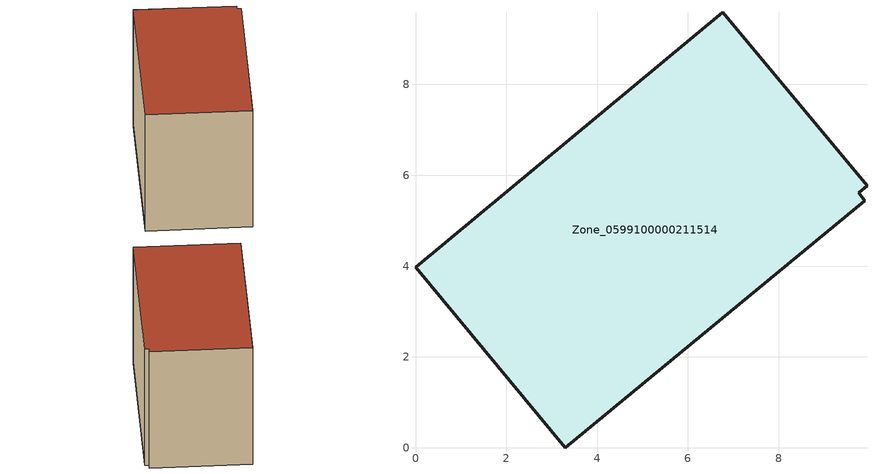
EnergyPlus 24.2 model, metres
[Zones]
Zone_0599100000211514
 floor ground (C_G): 9.94,5.77 9.76,5.62 9.89,5.44 3.3,0 0,3.97 6.77,9.59 z0
 wall outside (C_F): 9.94,5.77 6.77,9.59 0,3.97 3.3,0 9.89,5.44 9.76,5.62 9.94,5.77 z0:6.83
 roof outside (C_R): 9.76,5.62 9.94,5.77 6.77,9.59 0,3.97 3.3,0 9.89,5.44 z6.83
[BUILDING]
Pand.0599100000211514: North Axis=0; Terrain=City; Loads Convergence Tolerance Value=0.04; Temperature Convergence Tolerance Value=0.4; Solar Distribution=FullExterior; Maximum Number of Warmup Days=25; Minimum Number of Warmup Days=1
[Site:Location]
Rotterdam.The.Hague.AP_ZH_NLD Design_Conditions: Latitude=51.96; Longitude=4.45; Time Zone=1; Elevation=-4.5
[SITE:GROUNDTEMPERATURE:BUILDINGSURFACE]
18, 18, 18, 18, 18, 18, 18, 18, 18, 18, 18, 18
[MATERIAL] Thermal Absorptance=0.9; Solar Absorptance=0.7; Visible Absorptance=0.7
Name | Roughness | Thickness | Conductivity | Density | Specific Heat
G.TI.1946 | MediumSmooth | 0.15 | 1 | 540 | 1210
F.TI.1946 | Rough | 0.3 | 0.857143 | 1920 | 840
R.TI.1946 | MediumRough | 0.2 | 0.1 | 1500 | 1000
[CONSTRUCTION]
C_G: G.TI.1946
C_F: F.TI.1946
C_R: R.TI.1946
[ZONE]
Zone_0599100000211514: Type=1; Multiplier=1; Ceiling Height=Autocalculate; Volume=Autocalculate; Floor Area=autocalculate; Part of Total Floor Area=Yes
[ZONEINFILTRATION:DESIGNFLOWRATE]
Infil_Zone_0599100000211514: Zone or ZoneList or Space or SpaceList=Zone_0599100000211514; Schedule=AlwaysOn; Design Flow Rate Calculation Method=Flow/Area; Flow Rate per Floor Area=0.003; Constant Term Coefficient=1; Temperature Term Coefficient=0; Velocity Term Coefficient=0; Velocity Squared Term Coefficient=0
[HVACTEMPLATE:ZONE:IDEALLOADSAIRSYSTEM]
Zone_0599100000211514: Maximum Heating Supply Air Temperature=50; Minimum Cooling Supply Air Temperature=13; Maximum Heating Supply Air Humidity Ratio=0.0156; Minimum Cooling Supply Air Humidity Ratio=0.0077; Heating Limit=NoLimit; Cooling Limit=NoLimit; Dehumidification Control Type=ConstantSensibleHeatRatio; Cooling Sensible Heat Ratio=0.7; Dehumidification Setpoint=60; Humidification Control Type=None; Humidification Setpoint=30; Outdoor Air Method=None; Outdoor Air Flow Rate per Person=0.00944; Outdoor Air Flow Rate per Zone Floor Area=0; Outdoor Air Flow Rate per Zone=0; Demand Controlled Ventilation Type=None; Outdoor Air Economizer Type=NoEconomizer; Heat Recovery Type=None; Sensible Heat Recovery Effectiveness=0.7; Latent Heat Recovery Effectiveness=0.65
[ZONECONTROL:THERMOSTAT]
ThermostatControl_Zone_0599100000211514: Zone or ZoneList=Zone_0599100000211514; Control Type Schedule=DualSetpointControlType; Control 1=Thermostat_Zone_0599100000211514; Temperature Difference Between Cutout And Setpoint=0
[THERMOSTATSETPOINT:DUALSETPOINT]
Thermostat_Zone_0599100000211514: Heating Setpoint Temperature Schedule=HeatingSetpoint_Zone_0599100000211514; Cooling Setpoint Temperature Schedule=CoolingSetpoint_Zone_0599100000211514
[SCHEDULE:COMPACT]
HeatingSetpoint_Zone_0599100000211514: Through: 12/31, For: AllDays, Until: 24:00, 21
CoolingSetpoint_Zone_0599100000211514: Through: 12/31, For: AllDays, Until: 24:00, 24
DualSetpointControlType: Through: 12/31, For: AllDays, Until: 24:00, 4
AlwaysOn: Through: 12/31, For: AllDays, Until: 24:00, 1
